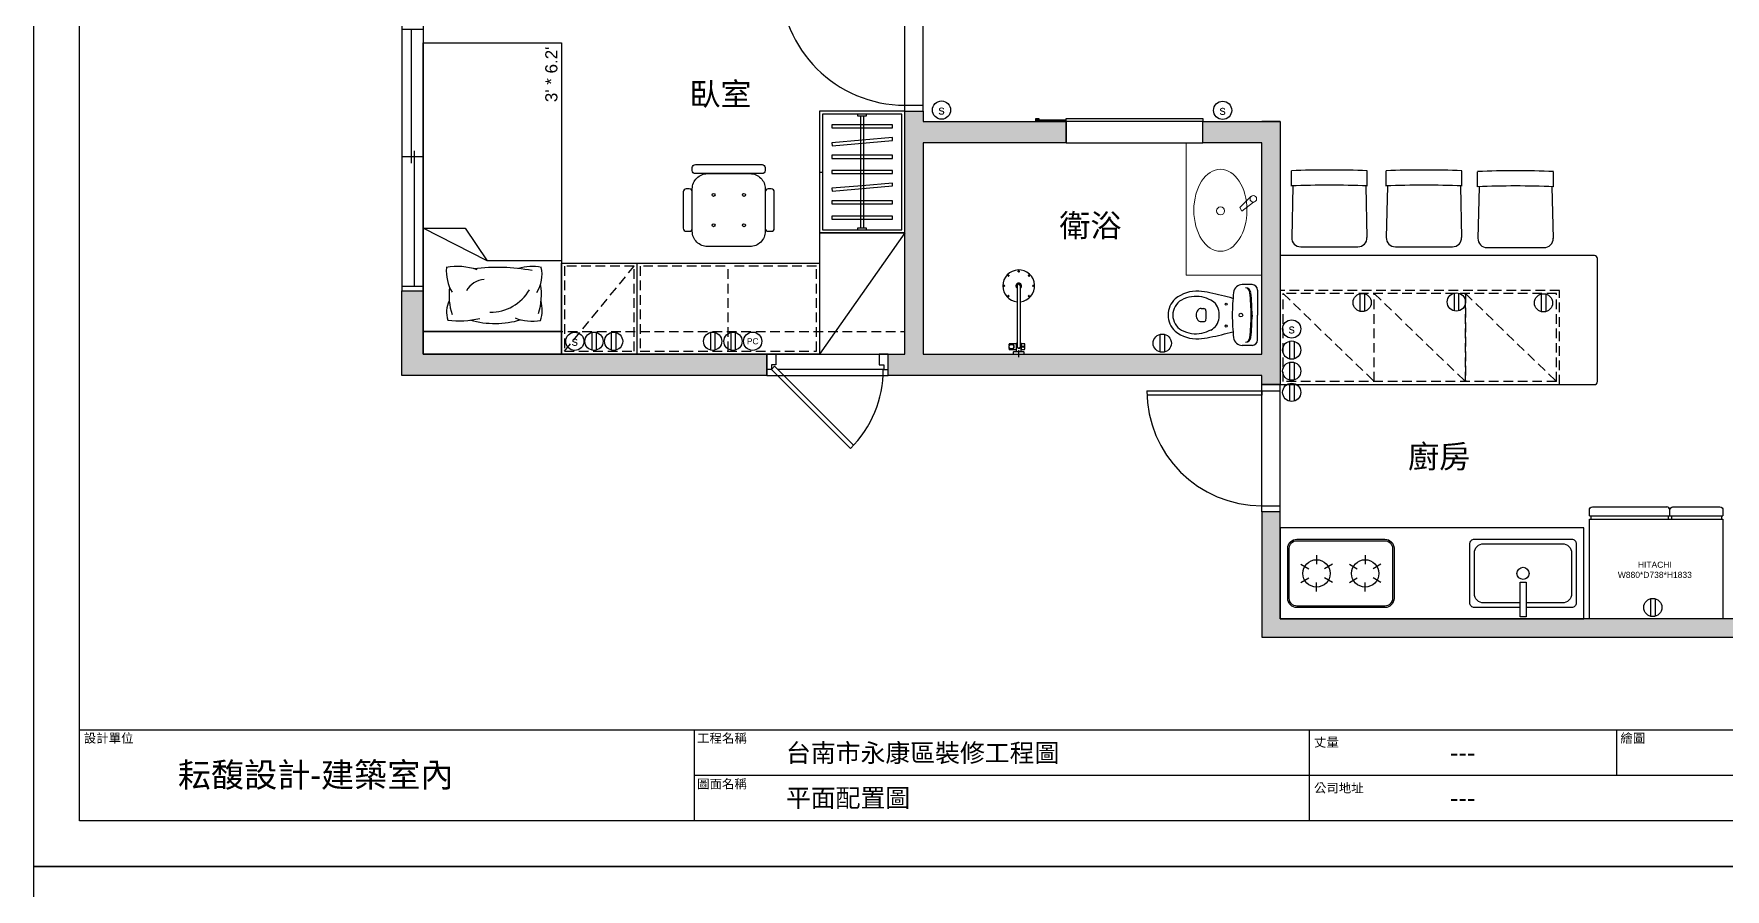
# Model space of a CAD drawing. Header units: millimetres. Extents: x -2628 to 3435, y -3699 to 2704.
# Drawn here: x 18 to 1132, y -1338 to -775 of the extents above; entities that cross this region are included whole.
import ezdxf
from ezdxf.enums import TextEntityAlignment as Align
from ezdxf.lldxf.tags import DXFTag

# ---------------------------------------------------------------- set-up
doc = ezdxf.new("R2010")
doc.units = ezdxf.units.MM
doc.linetypes.add('HIDDEN', pattern=[9.525, 6.35, -3.175])
for name, color, linetype in [('02-結構樑', 252, 'HIDDEN'), ('03-結構牆', 253, 'Continuous'), ('04-門線', 94, 'Continuous'), ('05-窗線', 150, 'Continuous'), ('06-傢俱', 6, 'Continuous'), ('08-文字', 7, 'Continuous'), ('11-填充', 8, 'Continuous'), ('13-線', 40, 'Continuous'), ('14-燈具', 40, 'Continuous'), ('圖框', 255, 'Continuous')]:
    doc.layers.add(name, color=color, linetype=linetype)
doc.layers.add('不出圖', color=235, linetype='Continuous', plot=False)
doc.styles.get("Standard").update_dxf_attribs({"font": 'arial.ttf'})
tags = doc.linetypes.add('CENTER2', pattern=[28.575, 19.05, -3.175, 3.175, -3.175]).pattern_tags.tags
tags[10:11] = [DXFTag(74, 4), DXFTag(75, 0), DXFTag(340, '0'), DXFTag(46, 0.0), DXFTag(50, 0.0), DXFTag(44, 0.0), DXFTag(45, 0.0)]
tags[8:9] = [DXFTag(74, 4), DXFTag(75, 0), DXFTag(340, '0'), DXFTag(46, 0.0), DXFTag(50, 0.0), DXFTag(44, 0.0), DXFTag(45, 0.0)]
tags[6:7] = [DXFTag(74, 4), DXFTag(75, 0), DXFTag(340, '0'), DXFTag(46, 0.0), DXFTag(50, 0.0), DXFTag(44, 0.0), DXFTag(45, 0.0)]
tags[4:5] = [DXFTag(74, 4), DXFTag(75, 0), DXFTag(340, '0'), DXFTag(46, 0.0), DXFTag(50, 0.0), DXFTag(44, 0.0), DXFTag(45, 0.0)]

# ---------------------------------------------------------------- blocks, each defined once
blk = doc.blocks.new('插座')
at = {"layer": '13-線'}
for p, q in [((-3, 11.6), (-3, -11.6)), ((3, 11.6), (3, -11.6))]:
    blk.add_line(p, q, dxfattribs=at)
blk.add_circle((0, 0), 12, dxfattribs=at)
blk = doc.blocks.new('線_網路出線')
at = {"layer": '13-線'}
blk.add_circle((0, 0), 12, dxfattribs=at)
blk.add_text('PC', height=8, dxfattribs=at).set_placement((0, 0), align=Align.MIDDLE)
blk = doc.blocks.new('門83')
at = {"layer": '04-門線'}
for p, q in [((-12, 0), (0, 0)), ((-12, -83.8), (-12, 0)), ((-12, -4), (0, -4)), ((0, -83.8), (0, 0)), ((-12, -79.8), (0, -79.8)), ((0, -83.8), (-12, -83.8))]:
    blk.add_line(p, q, dxfattribs=at)
blk.add_lwpolyline([(-87.8, -4), (-12, -4), (-12, -7), (-87.7, -7)], dxfattribs=at)
blk.add_arc((-12, -4), 75.8, 180, 270, dxfattribs=at)
blk = doc.blocks.new('*U73')
at = {"layer": '06-傢俱'}
blk.add_line((0, 3), (0, -3), dxfattribs=at)
blk = doc.blocks.new('*U74')
at = {"layer": '06-傢俱', "color": 0, "linetype": 'ByBlock', "lineweight": -2, "transparency": 16777216}
blk.add_blockref('*U73', (4089.8, -54.2), dxfattribs=at)
for p, rotation in [((4082, -58.7), 59.99999999999999), ((4082, -67.7), 120), ((4097.6, -58.7), 299.9999999999999), ((4097.6, -67.7), 240), ((4089.8, -72.2), 180)]:
    blk.add_blockref('*U73', p, dxfattribs=dict(at, rotation=rotation))
blk = doc.blocks.new('*U75')
at = {"layer": '06-傢俱'}
blk.add_line((0, 3), (0, -3), dxfattribs=at)
blk = doc.blocks.new('*U76')
at = {"layer": '06-傢俱', "color": 0, "linetype": 'ByBlock', "lineweight": -2, "transparency": 16777216}
blk.add_blockref('*U75', (4089.8, -54.2), dxfattribs=at)
for p, rotation in [((4082, -58.7), 59.99999999999999), ((4082, -67.7), 120), ((4097.6, -58.7), 299.9999999999999), ((4097.6, -67.7), 240), ((4089.8, -72.2), 180)]:
    blk.add_blockref('*U75', p, dxfattribs=dict(at, rotation=rotation))
blk = doc.blocks.new('爐子')
at = {"layer": '06-傢俱'}
for points in [[(6, 22.5), (64, 22.5, -0.414214), (70, 16.5), (70, -16.5, -0.414214), (64, -22.5), (6, -22.5, -0.414214), (0, -16.5), (0, 16.5, -0.414214)], [(6, 21.5), (64, 21.5, -0.414214), (69, 16.5), (69, -16.5, -0.414214), (64, -21.5), (6, -21.5, -0.414214), (1, -16.5), (1, 16.5, -0.414214)]]:
    blk.add_lwpolyline(points, format="xyb", close=True, dxfattribs=at)
for centre in [(19, 0), (51, 0)]:
    blk.add_circle(centre, 9, dxfattribs=at)
for name, p in [('*U74', (-4070.8, 63.2)), ('*U76', (-4038.8, 63.2))]:
    blk.add_blockref(name, p, dxfattribs=at)
blk = doc.blocks.new('水槽')
at = {"layer": '06-傢俱'}
for points in [[(33, -22.5), (3, -22.5, -0.414214), (0, -19.5), (0, 19.5, -0.414214), (3, 22.5), (67, 22.5, -0.414214), (70, 19.5), (70, -19.5, -0.414214), (67, -22.5), (37, -22.5)], [(33, -19.5), (9, -19.5, -0.414214), (3, -13.5), (3, 13.5, -0.414214), (9, 19.5), (61, 19.5, -0.414214), (67, 13.5), (67, -13.5, -0.414214), (61, -19.5), (37, -19.5)]]:
    blk.add_lwpolyline(points, format="xyb", dxfattribs=at)
blk.add_lwpolyline([(33, -5.7), (37, -5.7), (37, -28.7), (33, -28.7)], close=True, dxfattribs=at)
blk.add_circle((35, 0), 4, dxfattribs=at)
blk = doc.blocks.new('冰箱')
at = {"layer": '06-傢俱'}
for p, q in [((0, 67.8), (88, 67.8)), ((1, 67.8), (1, 65.8)), ((52, 67.8), (52, 65.8)), ((54, 67.8), (54, 65.8)), ((87, 67.8), (87, 65.8)), ((0, 65.8), (88, 65.8))]:
    blk.add_line(p, q, dxfattribs=at)
for points in [[(0, 67.8), (0, 71.8, -0.414214), (2, 73.8), (51, 73.8)], [(53, 67.8), (53, 71.8, -0.414214), (55, 73.8), (86, 73.8, -0.414214), (88, 71.8), (88, 67.8)]]:
    blk.add_lwpolyline(points, format="xyb", dxfattribs=at)
blk.add_lwpolyline([(88, 65.8), (88, 0), (0, 0), (0, 65.8)], dxfattribs=at)
blk.add_arc((51, 71.8), 2, 0, 90, dxfattribs=at)
at = {"layer": '06-傢俱', "insert": (17.5, 37.7), "char_height": 4, "attachment_point": 1}
blk.add_mtext_dynamic_manual_height_columns('\\pxqc;HITACHI\\PW880*D738*H1833', width=51.235, gutter_width=20, heights=[11.7], dxfattribs=at)
blk = doc.blocks.new('椅子')
at = {"layer": '06-傢俱'}
for p, q in [((0, -10), (0, 0)), ((1, -10), (0.2, -43.9)), ((49, -10), (49.8, -43.9)), ((50, -10), (50, 0)), ((6.2, -50), (43.8, -50))]:
    blk.add_line(p, q, dxfattribs=at)
for centre, radius, start, end in [((25, -598.1), 598.7, 87.6066, 92.3934), ((25, -608.1), 598.7, 87.6066, 92.3934), ((6.2, -44), 6, 178.5679, 270), ((43.8, -44), 6, 270, 1.4321)]:
    blk.add_arc(centre, radius, start, end, dxfattribs=at)
blk = doc.blocks.new('門_右')
at = {"layer": '04-門線'}
for p, q in [((-90, 12), (0, 12)), ((-90, 12), (-90, 0)), ((-86, 12), (-86, 0)), ((-4, 12), (-4, 0)), ((0, 12), (0, 0)), ((-90, 0), (0, 0))]:
    blk.add_line(p, q, dxfattribs=at)
blk.add_lwpolyline([(-4, 94), (-4, 12), (-7, 12), (-7, 93.9)], dxfattribs=at)
blk.add_arc((-4, 12), 82, 90, 180, dxfattribs=at)
blk = doc.blocks.new('窗2片')
at = {"layer": '05-窗線'}
for p, q in [((0, 0), (0, -175.2)), ((0, 0), (14, 0)), ((14, 0), (14, -175.2)), ((0, -3), (14, -3)), ((6, -3), (6, -91.1)), ((14, -87.1), (0, -87.1)), ((8, -83.1), (8, -172.2)), ((0, -172.2), (14, -172.2)), ((0, -175.2), (14, -175.2))]:
    blk.add_line(p, q, dxfattribs=at)
blk = doc.blocks.new('窗_單開')
at = {"layer": '05-窗線'}
for p, q in [((74.9, -6.1), (22.8, 45.9)), ((24.9, 48.1), (77, -4)), ((80, 0), (0, 0)), ((0, 0), (0, -14)), ((80, 0), (80, -14)), ((3, -4), (72.8, -4)), ((77, -4), (74.9, -6.1)), ((80, -14), (1, -14))]:
    blk.add_line(p, q, dxfattribs=at)
for points in [[(0, -14), (6, -14), (6, -7), (3, -7), (3, -4), (0, -4), (0, -14)], [(80, -14), (74, -14), (74, -7), (77, -7), (77, -4), (80, -4), (80, -14)]]:
    blk.add_lwpolyline(points, dxfattribs=at)
blk.add_arc((77, -4), 73.7, 135, 180, dxfattribs=at)
blk = doc.blocks.new('單人床')
at = {"layer": '06-傢俱'}
for p, q in [((46.6, -42.1), (68, 0)), ((68, 0), (68, -27.7)), ((68, -27.7), (46.6, -42.1)), ((46.6, -91), (46.6, -42.1))]:
    blk.add_line(p, q, dxfattribs=at)
blk.add_lwpolyline([(0, 0), (190, 0), (190, -91), (0, -91)], close=True, dxfattribs=at)
for centre, radius, start, end in [((68.3, -23.4), 61.3, 173.2796, 193.0617), ((12.5, -32.8), 17.4, 64.1861, 106.831), ((23.8, -57.9), 40.9, 82.499, 108.131), ((40, -43.3), 28.1, 85.7796, 120.3407), ((2.3, -22.6), 40.5, 341.4258, 10.4654), ((67.5, -47.2), 62.2, 165.0075, 195.8596), ((19.8, -41.2), 14.5, 3.7217, 60.9838), ((-88.2, -48.6), 130.4, 349.7574, 6.7491), ((42.2, -44.4), 29.5, 179.2149, 240.102), ((37.4, -71.7), 30.6, 158.5341, 190.6005), ((12.8, -71.8), 30, 348.3726, 17.5995), ((14.1, -55.7), 22.7, 252.5276, 285.0289), ((24, -39.2), 38.7, 251.717, 280.4685), ((37.6, -56.5), 21.8, 237.1323, 282.1925)]:
    blk.add_arc(centre, radius, start, end, dxfattribs=at)
at = {"layer": '06-傢俱', "color": 6, "linetype": 'HIDDEN'}
blk.add_text("3' * 6.2'", height=8, dxfattribs=at).set_placement((169.3, -84.4), align=Align.MIDDLE)
blk = doc.blocks.new('單人櫃子')
at = {"layer": '06-傢俱', "color": 6}
for p, q in [((-29.2, -3), (-29.2, -77)), ((-27.2, -3), (-27.2, -77)), ((-56.3, -40), (-54.3, -40))]:
    blk.add_line(p, q, dxfattribs=at)
for points in [[(0, 0), (-56.3, 0), (-56.3, -80), (0, -80)], [(-2, -2), (-54.3, -2), (-54.3, -78), (-2, -78)], [(-8.2, -11), (-8.2, -9), (-28.2, -9), (-48.2, -9), (-48.2, -11)], [(-31.2, -2), (-31.2, -3), (-25.2, -3), (-25.2, -2), (-28.2, -2)], [(-8.1, -19.2), (-8.2, -17.3), (-28.2, -19), (-48.1, -20.7), (-47.9, -22.7)], [(-8.2, -31), (-8.2, -29), (-28.2, -29), (-48.2, -29), (-48.2, -31)], [(-8.2, -41), (-8.2, -39), (-28.2, -39), (-48.2, -39), (-48.2, -41)], [(-8.1, -49.2), (-8.2, -47.3), (-28.2, -49), (-48.1, -50.7), (-47.9, -52.7)], [(-8.2, -61), (-8.2, -59), (-28.2, -59), (-48.2, -59), (-48.2, -61)], [(-8.2, -71), (-8.2, -69), (-28.2, -69), (-48.2, -69), (-48.2, -71)], [(-31.2, -77), (-31.2, -78), (-25.2, -78), (-25.2, -77), (-28.2, -77)]]:
    blk.add_lwpolyline(points, close=True, dxfattribs=at)
blk = doc.blocks.new('椅子單人')
at = {"layer": '06-傢俱'}
for points in [[(-22, 30), (22, 30, -0.414214), (24, 28), (24, 26, -0.414214), (22, 24), (-22, 24, -0.414214), (-24, 26), (-24, 28, -0.414214)], [(-14, 24), (14, 24, -0.414214), (24, 14), (24, -14, -0.414214), (14, -24), (-14, -24, -0.414214), (-24, -14), (-24, 14, -0.414214)], [(-26, 14), (-28, 14, 0.414214), (-30, 12), (-30, -12, 0.414214), (-28, -14), (-26, -14, 0.414214), (-24, -12), (-24, 12, 0.414214)], [(28, 14), (26, 14, 0.414214), (24, 12), (24, -12, 0.414214), (26, -14), (28, -14, 0.414214), (30, -12), (30, 12, 0.414214)]]:
    blk.add_lwpolyline(points, format="xyb", close=True, dxfattribs=at)
for centre in [(-10, 10), (10, 10), (-10, -10), (10, -10)]:
    blk.add_circle(centre, 1, dxfattribs=at)
blk = doc.blocks.new('桌子')
at = {"layer": '06-傢俱', "linetype": 'HIDDEN'}
blk.add_line((60, 58), (60, 2), dxfattribs=at)
at = {"layer": '06-傢俱'}
blk.add_lwpolyline([(120, 60), (0, 60), (0, 0), (120, 0)], close=True, dxfattribs=at)
at = {"layer": '06-傢俱', "linetype": 'HIDDEN'}
blk.add_lwpolyline([(58, 2), (2, 2), (2, 58), (118, 58), (118, 2), (62, 2)], dxfattribs=at)
blk = doc.blocks.new('床矮櫃')
at = {"layer": '06-傢俱', "linetype": 'HIDDEN'}
for p, q in [((2, 58), (48, 58)), ((2, 2), (2, 58)), ((2, 58), (48, 2)), ((48, 58), (48, 2)), ((50, 60), (50, 0)), ((48, 2), (2, 2))]:
    blk.add_line(p, q, dxfattribs=at)
at = {"layer": '06-傢俱'}
blk.add_lwpolyline([(50, 60), (0, 60), (0, 0), (50, 0)], dxfattribs=at)
blk = doc.blocks.new('馬桶')
at = {"layer": '06-傢俱', "color": 6}
for p, q in [((0.04, 0.655), (0.223, 0.655)), ((0.405, 0.655), (0.223, 0.655)), ((0, 0.615), (0, 0.543)), ((0.223, 0.615), (0.211, 0.615)), ((0.223, 0.615), (0.234, 0.615)), ((0.445, 0.615), (0.445, 0.543)), ((0.175, 0.242), (0.175, 0.262)), ((0.271, 0.242), (0.271, 0.262))]:
    blk.add_line(p, q, dxfattribs=at)
for centre, radius in [((0.223, 0.533), 0.0135), ((0.223, 0.533), 0.0135), ((0.143, 0.425), 0.0075), ((0.303, 0.425), 0.0075)]:
    blk.add_circle(centre, radius, dxfattribs=at)
for centre, radius, start, end in [((0.04, 0.615), 0.04, 90, 180), ((0.405, 0.615), 0.04, 0, 90), ((0.064, 0.543), 0.064, 180, 263.2069), ((0.063, 0.566), 0.04, 96.2719, 180), ((0.062, 0.559), 0.04, 96.2141, 169.7572), ((0.223, -0.885), 1.493, 90, 96.3306), ((0.223, -0.885), 1.5, 90, 96.2719), ((0.223, -0.885), 1.5, 83.7281, 90), ((0.223, -0.885), 1.493, 83.6694, 90), ((0.382, 0.566), 0.04, 0, 83.7281), ((0.383, 0.559), 0.04, 10.2428, 83.7859), ((0.381, 0.543), 0.064, 276.7931, 0), ((0.223, 1.874), 1.404, 263.2069, 270), ((2.509, -0.195), 2.5, 164.456, 168.4256), ((0.216, 0.259), 0.116, 96.2419, 152.5973), ((0.223, 0.195), 0.18, 90, 96.2419), ((0.223, 1.874), 1.404, 270, 276.7931), ((0.223, 0.195), 0.18, 83.7581, 90), ((0.23, 0.259), 0.116, 27.4027, 83.7581), ((-2.064, -0.195), 2.5, 11.5744, 15.544), ((0.646, 0.179), 0.6, 167.7093, 175.6206), ((0.335, 0.197), 0.25, 152.5973, 168.3805), ((0.19, 0.262), 0.015, 96.6492, 180), ((0.223, -0.021), 0.3, 90, 96.6492), ((0.223, -0.021), 0.3, 83.3508, 90), ((0.256, 0.262), 0.015, 0, 83.3508), ((0.11, 0.197), 0.25, 11.6195, 27.4027), ((-0.201, 0.179), 0.6, 4.3794, 12.2907), ((0.307, 0.215), 0.26, 177.6972, 218.7131), ((0.302, 0.204), 0.216, 168.3805, 209.1161), ((0.205, 0.242), 0.03, 180, 233.1301), ((0.223, 0.266), 0.06, 233.1301, 270), ((0.223, 0.266), 0.06, 270, 306.8699), ((0.241, 0.242), 0.03, 306.8699, 0), ((0.144, 0.204), 0.216, 330.8839, 11.6195), ((0.138, 0.215), 0.26, 321.2869, 2.3028), ((0.223, 0.16), 0.16, 222.4362, 270), ((0.223, 0.16), 0.126, 209.1161, 270), ((0.223, 0.16), 0.126, 270, 330.8839), ((0.223, 0.16), 0.16, 270, 317.5638)]:
    blk.add_arc(centre, radius, start, end, dxfattribs=at)
blk = doc.blocks.new('洗手台')
at = {"layer": '06-傢俱', "color": 6, "lineweight": 5}
for p, q in [((0, 0.466), (0.817, 0.466)), ((0, 0), (0, 0.466)), ((0.817, 0.466), (0.817, 0)), ((0.817, 0.466), (0.817, 0.076)), ((0.4, 0.329), (0.332, 0.398)), ((0.366, 0.413), (0.421, 0.342)), ((0.421, 0.342), (0.4, 0.329)), ((0.817, 0), (0, 0))]:
    blk.add_line(p, q, dxfattribs=at)
for centre, radius in [((0.346, 0.413), 0.0201), ((0.42, 0.211), 0.0251)]:
    blk.add_circle(centre, radius, dxfattribs=at)
blk.add_ellipse((0.416, 0.21), major_axis=(-0.253, 0), ratio=0.646622, dxfattribs=at)
blk = doc.blocks.new('23')
at = {"linetype": 'Continuous'}
for p, q in [((12572, 14751), (12550, 14751)), ((12550, 14715), (12550, 14750)), ((12550, 14715), (12572, 14715)), ((12624, 14783), (12554, 14783)), ((12554, 14783), (12554, 14769)), ((12555, 14768), (12624, 14768)), ((12572, 14751), (12572, 14715)), ((12573, 14745), (12572, 14745)), ((12572, 14721), (12573, 14721)), ((12573, 14768), (12573, 14718)), ((12573, 14715), (12573, 14751)), ((12573, 14751), (12573, 14751)), ((12573, 14718), (12573, 14710)), ((12573, 14715), (12573, 14715)), ((12574, 14718), (12578, 14718)), ((12578, 14733), (12578, 14692)), ((12587, 14763), (12588, 14765)), ((12588, 14762), (12587, 14763)), ((12587, 14744), (12591, 14744)), ((12587, 14744), (12592, 14744)), ((12587, 14744), (12587, 14744)), ((12587, 14744), (12587, 14744)), ((12587, 14744), (12587, 14744)), ((12588, 14765), (12590, 14765)), ((12590, 14762), (12588, 14762)), ((12590, 14765), (12591, 14763)), ((12591, 14763), (12590, 14762)), ((12592, 14744), (12591, 14744)), ((12591, 14744), (12591, 14744)), ((12592, 14744), (12592, 14744)), ((12600, 14692), (12600, 14733)), ((12600, 14718), (12605, 14718)), ((12605, 14718), (12605, 14768)), ((12605, 14715), (12605, 14751)), ((12605, 14751), (12605, 14751)), ((12606, 14746), (12605, 14746)), ((12605, 14720), (12606, 14720)), ((12605, 14710), (12605, 14718)), ((12605, 14715), (12605, 14715)), ((12606, 14715), (12606, 14751)), ((12651, 14751), (12606, 14751)), ((12606, 14715), (12651, 14715)), ((12625, 14769), (12625, 14783)), ((12630, 14719), (12630, 14718)), ((12630, 14718), (12630, 14718)), ((12632, 14718), (12632, 14717)), ((12634, 14717), (12634, 14717)), ((12636, 14717), (12636, 14717)), ((12636, 14717), (12636, 14716)), ((12638, 14716), (12638, 14717)), ((12639, 14717), (12639, 14717)), ((12640, 14717), (12640, 14717)), ((12642, 14717), (12642, 14718)), ((12643, 14718), (12643, 14718)), ((12644, 14718), (12644, 14719)), ((12645, 14719), (12645, 14719)), ((12651, 14741), (12651, 14741)), ((12651, 14724), (12651, 14724)), ((12652, 14750), (12652, 14745)), ((12652, 14742), (12652, 14745)), ((12652, 14721), (12652, 14724)), ((12652, 14721), (12652, 14716)), ((12578, 14692), (12578, 14373)), ((12600, 14373), (12600, 14692)), ((12519, 14397), (12522, 14400)), ((12521, 14400), (12519, 14398)), ((12521, 14402), (12520, 14401)), ((12521, 14402), (12520, 14401)), ((12520, 14401), (12521, 14400)), ((12520, 14400), (12521, 14399)), ((12521, 14399), (12520, 14400)), ((12522, 14401), (12521, 14402)), ((12524, 14403), (12522, 14401)), ((12522, 14400), (12525, 14403)), ((12523, 14401), (12522, 14402)), ((12522, 14402), (12523, 14401)), ((12522, 14400), (12523, 14399)), ((12523, 14399), (12522, 14400)), ((12522, 14399), (12523, 14400)), ((12523, 14399), (12523, 14399)), ((12578, 14373), (12578, 14333)), ((12600, 14333), (12600, 14373)), ((12654, 14403), (12656, 14400)), ((12657, 14401), (12654, 14403)), ((12655, 14401), (12656, 14402)), ((12656, 14400), (12655, 14399)), ((12655, 14399), (12656, 14399)), ((12656, 14402), (12656, 14401)), ((12656, 14399), (12657, 14400)), ((12656, 14400), (12656, 14399)), ((12658, 14402), (12657, 14401)), ((12658, 14401), (12657, 14402)), ((12657, 14400), (12658, 14401)), ((12657, 14399), (12658, 14400)), ((12660, 14398), (12657, 14400)), ((12657, 14400), (12659, 14397)), ((12658, 14400), (12657, 14399)), ((12658, 14401), (12658, 14402)), ((12492, 14333), (12492, 14332)), ((12493, 14333), (12492, 14333)), ((12492, 14332), (12493, 14332)), ((12493, 14337), (12493, 14333)), ((12494, 14334), (12493, 14334)), ((12493, 14334), (12494, 14334)), ((12493, 14333), (12493, 14332)), ((12493, 14332), (12494, 14332)), ((12493, 14332), (12493, 14329)), ((12494, 14332), (12493, 14332)), ((12494, 14333), (12494, 14337)), ((12496, 14333), (12494, 14333)), ((12494, 14332), (12496, 14332)), ((12494, 14329), (12494, 14332)), ((12495, 14332), (12495, 14333)), ((12496, 14332), (12496, 14333)), ((12519, 14268), (12521, 14265)), ((12522, 14266), (12519, 14268)), ((12521, 14267), (12520, 14266)), ((12520, 14266), (12521, 14267)), ((12520, 14265), (12521, 14264)), ((12521, 14265), (12520, 14264)), ((12520, 14264), (12521, 14264)), ((12521, 14264), (12522, 14265)), ((12523, 14267), (12522, 14266)), ((12523, 14266), (12522, 14267)), ((12522, 14265), (12523, 14266)), ((12525, 14263), (12522, 14265)), ((12522, 14264), (12523, 14265)), ((12522, 14265), (12524, 14262)), ((12523, 14265), (12522, 14264)), ((12523, 14266), (12523, 14267)), ((12573, 14341), (12573, 14336)), ((12573, 14336), (12573, 14330)), ((12573, 14330), (12573, 14325)), ((12585, 14321), (12583, 14321)), ((12585, 14321), (12594, 14321)), ((12595, 14321), (12594, 14321)), ((12605, 14336), (12605, 14341)), ((12605, 14336), (12605, 14330)), ((12605, 14325), (12605, 14330)), ((12654, 14262), (12657, 14265)), ((12656, 14265), (12654, 14263)), ((12656, 14267), (12655, 14266)), ((12655, 14266), (12656, 14265)), ((12656, 14264), (12655, 14265)), ((12657, 14266), (12656, 14267)), ((12656, 14267), (12656, 14266)), ((12656, 14265), (12656, 14264)), ((12659, 14268), (12657, 14266)), ((12657, 14265), (12660, 14268)), ((12658, 14266), (12657, 14267)), ((12657, 14267), (12658, 14266)), ((12658, 14264), (12657, 14265)), ((12657, 14264), (12658, 14265)), ((12657, 14265), (12658, 14264)), ((12658, 14264), (12658, 14264)), ((12684, 14333), (12683, 14333)), ((12683, 14333), (12683, 14332)), ((12683, 14332), (12684, 14332)), ((12684, 14337), (12684, 14333)), ((12685, 14334), (12684, 14334)), ((12684, 14334), (12685, 14334)), ((12684, 14333), (12684, 14332)), ((12684, 14332), (12685, 14332)), ((12684, 14332), (12684, 14329)), ((12685, 14332), (12684, 14332)), ((12685, 14333), (12685, 14337)), ((12687, 14333), (12685, 14333)), ((12685, 14329), (12685, 14332)), ((12685, 14332), (12687, 14332)), ((12686, 14332), (12686, 14333)), ((12687, 14332), (12687, 14333)), ((12589, 14238), (12585, 14238)), ((12585, 14237), (12589, 14237)), ((12588, 14238), (12588, 14237)), ((12588, 14237), (12588, 14238)), ((12590, 14239), (12589, 14239)), ((12589, 14239), (12589, 14238)), ((12590, 14239), (12589, 14239)), ((12589, 14237), (12589, 14235)), ((12589, 14236), (12590, 14236)), ((12589, 14235), (12590, 14235)), ((12590, 14238), (12590, 14239)), ((12593, 14238), (12590, 14238)), ((12590, 14237), (12590, 14238)), ((12590, 14238), (12590, 14237)), ((12590, 14237), (12593, 14237)), ((12590, 14235), (12590, 14237))]:
    blk.add_line(p, q, dxfattribs=at)
at = {"linetype": 'CENTER2'}
for p, q in [((12609, 14783), (12569, 14783)), ((12589, 14803), (12589, 14763))]:
    blk.add_line(p, q, dxfattribs=at)
at = {"linetype": 'Continuous'}
for centre, radius in [((12561, 14733), 5.1), ((12561, 14733), 5), ((12589, 14763), 2.46), ((12589, 14763), 1.8), ((12637, 14733), 16), ((12637, 14733), 15.3), ((12637, 14733), 15.2), ((12522, 14400), 3.77), ((12657, 14400), 3.77), ((12494, 14333), 3.77), ((12522, 14265), 3.77), ((12657, 14265), 3.77), ((12685, 14333), 3.77), ((12589, 14237), 3.77)]:
    blk.add_circle(centre, radius, dxfattribs=at)
for centre, radius, start, end in [((12550, 14750), 0.5, 90, 180), ((12550, 14715), 0.5, 180, 270), ((12554, 14783), 0.2, 90, 180), ((12555, 14769), 1, 180, 270), ((12572, 14751), 0.2, 0, 90), ((12572, 14715), 0.2, 270, 0), ((12574, 14718), 0.2, 180, 270), ((12574, 14718), 0.2, 90, 180), ((12574, 14710), 0.2, 180, 262.9118), ((12589, 14834), 125, 262.9118, 264.9514), ((12589, 14733), 11.3, 102.8009, 192.9045), ((12589, 14733), 11, 0, 180), ((12589, 14763), 3, 255, 195), ((12589, 14763), 2.5, 149.2603, 210.8108), ((12589, 14763), 2.5, 0, 19.3146), ((12589, 14763), 2.5, 330.5025, 0), ((12589, 14733), 11.3, 0, 77.2162), ((12589, 14733), 11.3, 347.1807, 0), ((12589, 14834), 125, 275.0486, 277.0882), ((12604, 14718), 0.2, 0, 90), ((12605, 14718), 0.2, 270, 0), ((12604, 14710), 0.2, 277.0882, 0), ((12624, 14783), 0.2, 0, 90), ((12624, 14769), 1, 270, 0), ((12630, 14718), 0.5, 180.0171, 245.8523), ((12637, 14733), 17, 246.6748, 248.642), ((12637, 14733), 16.3, 251.4029, 260.45), ((12637, 14733), 17, 253.8248, 258.9605), ((12635, 14723), 6.52, 254.9913, 264.3574), ((12634, 14717), 0.424, 282.9312, 360), ((12637, 14733), 17, 260.7281, 265.7607), ((12636, 14722), 6.42, 262.3904, 271.1481), ((12637, 14733), 17, 267.5002, 272.5025), ((12636, 14723), 6.9, 270.5306, 270.8322), ((12636, 14716), 0.472, 288.2811, 298.5261), ((12638, 14716), 0.296, 245.7309, 276.446), ((12638, 14716), 0.472, 241.4739, 251.7189), ((12638, 14723), 6.9, 269.1678, 277.3385), ((12638, 14722), 6.42, 268.8519, 269.2212), ((12638, 14716), 0.532, 272.4997, 360), ((12637, 14733), 17, 276.6843, 279.2719), ((12637, 14733), 16.3, 279.55, 288.5971), ((12637, 14733), 17, 281.0395, 286.1752), ((12640, 14717), 0.424, 180, 257.0688), ((12640, 14717), 0.318, 253.3309, 282.3461), ((12640, 14723), 6.56, 275.6813, 284.9937), ((12640, 14723), 6.52, 275.6426, 275.8905), ((12637, 14733), 17, 291.3564, 293.3252), ((12637, 14733), 17, 291.3564, 293.3252), ((12637, 14733), 17, 291.3564, 293.3252), ((12637, 14733), 17, 291.3564, 293.3252), ((12651, 14750), 0.8, 0, 90), ((12651, 14742), 0.8, 270, 0), ((12651, 14724), 0.8, 0, 90), ((12651, 14716), 0.8, 270, 0), ((12589, 14333), 105, 96.0134, 0), ((12589, 14333), 105, 96.0163, 0), ((12522, 14400), 3.75, 52.6623, 217.3377), ((12522, 14400), 3.75, 232.6623, 37.3377), ((12522, 14400), 2.95, 215.2417, 234.7583), ((12522, 14400), 2.95, 35.2417, 54.7583), ((12589, 14333), 105, 0, 83.9866), ((12589, 14333), 105, 0, 83.9837), ((12657, 14400), 3.75, 142.6623, 307.3377), ((12657, 14400), 3.75, 322.6623, 127.3377), ((12657, 14400), 2.95, 125.2417, 144.7583), ((12657, 14400), 2.95, 305.2417, 324.7583), ((12494, 14333), 3.75, 97.6623, 262.3377), ((12494, 14333), 2.95, 80.2417, 99.7583), ((12494, 14333), 2.95, 260.2417, 279.7583), ((12494, 14333), 3.75, 277.6623, 82.3377), ((12522, 14265), 3.75, 142.6623, 307.3377), ((12522, 14265), 3.75, 322.6623, 127.3377), ((12522, 14265), 2.95, 125.2417, 144.7583), ((12522, 14265), 2.95, 305.2417, 324.7583), ((12589, 14333), 18.1, 127.3052, 0), ((12589, 14333), 18, 156.4435, 203.5565), ((12589, 14333), 18, 127.6699, 156.4435), ((12589, 14333), 16.4, 132.2443, 167.9269), ((12579, 14338), 6.74, 149.0142, 158.6471), ((12589, 14333), 16.4, 192.0731, 347.9269), ((12589, 14333), 18, 203.5565, 336.4435), ((12579, 14328), 7.29, 201.7179, 210.6195), ((12589, 14333), 14.7, 138.4433, 0), ((12589, 14333), 13.5, 144.5691, 0), ((12589, 14333), 13.3, 145.7987, 244.4562), ((12589, 14333), 11, 180, 0), ((12589, 14333), 13.3, 295.5438, 34.2013), ((12589, 14333), 18.1, 0, 52.6948), ((12589, 14333), 18, 23.5565, 52.3301), ((12589, 14333), 16.4, 12.0731, 47.7557), ((12589, 14333), 14.7, 0, 41.5567), ((12589, 14333), 13.5, 0, 35.4309), ((12599, 14337), 7.29, 21.7179, 30.6195), ((12599, 14328), 6.74, 329.0149, 338.6478), ((12589, 14333), 18, 336.4435, 23.5565), ((12657, 14265), 3.75, 52.6623, 217.3377), ((12657, 14265), 3.75, 232.6623, 37.3377), ((12657, 14265), 2.95, 215.2417, 234.7583), ((12657, 14265), 2.95, 35.2417, 54.7583), ((12685, 14333), 3.75, 97.6623, 262.3377), ((12685, 14333), 2.95, 80.2417, 99.7583), ((12685, 14333), 2.95, 260.2417, 279.7583), ((12685, 14333), 3.75, 277.6623, 82.3377), ((12589, 14237), 3.75, 7.6623, 172.3377), ((12589, 14237), 3.75, 187.6623, 352.3377), ((12589, 14237), 2.95, 170.2417, 189.7583), ((12589, 14237), 2.95, 350.2417, 9.7583)]:
    blk.add_arc(centre, radius, start, end, dxfattribs=at)
for points, knots in [([(12592, 14763), (12592, 14763), (12592, 14762), (12591, 14761), (12590, 14760), (12589, 14760), (12588, 14760), (12587, 14761), (12586, 14762), (12586, 14763), (12586, 14764), (12587, 14765), (12588, 14766), (12589, 14766), (12590, 14766), (12591, 14765), (12592, 14764), (12592, 14764), (12592, 14763)], [0, 0, 0, 0, 0.061717, 0.123944, 0.186782, 0.250021, 0.31327, 0.376083, 0.438339, 0.500151, 0.561816, 0.623959, 0.686808, 0.750105, 0.813395, 0.876226, 0.938353, 1, 1, 1, 1]), ([(12630, 14718), (12630, 14718), (12630, 14718), (12630, 14718), (12630, 14717), (12630, 14717), (12631, 14717)], [0, 0, 0, 0, 0.244635, 0.5, 0.755365, 1, 1, 1, 1]), ([(12631, 14717), (12631, 14717), (12631, 14717), (12631, 14717), (12632, 14717), (12632, 14717), (12632, 14717), (12632, 14717), (12632, 14717), (12632, 14717)], [0, 0, 0, 0, 0.0976423, 0.2005896, 0.3062547, 0.4131645, 0.5357573, 0.682265, 0.7644782, 0.7644782, 0.7644782, 0.7644782]), ([(12632, 14717), (12632, 14717), (12632, 14717), (12632, 14717), (12632, 14717), (12632, 14717), (12633, 14717)], [0, 0, 0, 0, 0.243401, 0.5, 0.756599, 1, 1, 1, 1]), ([(12634, 14716), (12634, 14716), (12634, 14716), (12634, 14716), (12634, 14716)], [0.6476392, 0.6476392, 0.6476392, 0.6476392, 0.7579179, 1, 1, 1, 1]), ([(12636, 14716), (12636, 14716), (12636, 14716), (12636, 14716), (12636, 14716), (12636, 14716), (12636, 14716)], [0, 0, 0, 0, 0.240664, 0.5, 0.759336, 1, 1, 1, 1]), ([(12640, 14716), (12640, 14716), (12640, 14716), (12640, 14716), (12640, 14716)], [0, 0, 0, 0, 0.2420821, 0.3523608, 0.3523608, 0.3523608, 0.3523608]), ([(12642, 14717), (12642, 14717), (12642, 14717), (12643, 14717), (12643, 14717), (12643, 14717), (12643, 14717), (12643, 14717), (12643, 14717), (12643, 14717)], [0.2341512, 0.2341512, 0.2341512, 0.2341512, 0.3199573, 0.4662754, 0.5919189, 0.7019131, 0.8073592, 0.9086228, 1, 1, 1, 1]), ([(12642, 14717), (12642, 14717), (12642, 14717), (12642, 14717), (12642, 14717), (12642, 14717), (12642, 14717)], [0, 0, 0, 0, 0.243401, 0.5, 0.756599, 1, 1, 1, 1]), ([(12644, 14717), (12644, 14717), (12644, 14717), (12644, 14718), (12644, 14718), (12644, 14718), (12644, 14718)], [0, 0, 0, 0, 0.244635, 0.5, 0.755365, 1, 1, 1, 1])]:
    blk.add_open_spline(points, degree=3, knots=knots, dxfattribs=at)
blk = doc.blocks.new('蓮蓬頭')
blk.add_blockref('23', (-12589, -14783))

msp = doc.modelspace()

# ---------------------------------------------------------------- hatches: boundary and pattern name
at = {"layer": '11-填充'}
h = msp.add_hatch(color=8, dxfattribs=at)
h.dxf.hatch_style = 1
h.paths.add_polyline_path([(500.89, -985.71), (274.53, -985.71), (274.53, -943.91), (260.53, -943.91), (260.53, -999.71), (500.89, -999.71)])
h.paths.add_polyline_path([(707.83, -377.91), (693.83, -377.91), (693.83, -610.71), (626.43, -610.71), (626.43, -622.71), (693.83, -622.71), (693.83, -723.71), (693.83, -735.71), (707.83, -735.71)])
h.paths.add_polyline_path([(944.83, -395.51), (946.83, -395.51), (946.83, -383.01), (946.83, -318.91), (915.33, -318.91), (902.83, -318.91), (883.03, -318.91), (883.03, -332.91), (932.83, -332.91), (932.83, -723.71), (797.83, -723.71), (797.83, -735.71), (944.83, -735.71), (944.83, -700.51)])
h.paths.add_polyline_path([(1253.73, -383.01), (1241.23, -383.01), (1176.83, -383.01), (1176.83, -395.51), (1241.23, -395.51), (1241.23, -398.01), (1241.23, -471.01), (1241.23, -544.01), (1241.23, -622.01), (1241.23, -700.51), (1241.23, -770.51), (1226.03, -770.51), (1226.03, -1034.51), (1253.73, -1034.51)])
h.paths.add_polyline_path([(1253.73, -1127.81), (1239.73, -1127.81), (1178.63, -1127.81), (1178.63, -1160.01), (839.03, -1160.01), (839.03, -1089.51), (827.03, -1089.51), (827.03, -1172.01), (1253.73, -1172.01)])
h.paths.add_polyline_path([(707.83, -318.91), (494.03, -318.91), (494.03, -332.91), (537.43, -332.91), (537.43, -377.91), (551.43, -377.91), (551.43, -332.91), (693.83, -332.91), (693.83, -377.91), (707.83, -377.91)])
h.paths.add_polyline_path([(551.43, -377.91), (537.43, -377.91), (537.43, -622.71), (551.43, -622.71), (551.43, -610.71)])
h = msp.add_hatch(color=8, dxfattribs=at)
h.dxf.hatch_style = 1
h.paths.add_polyline_path([(603.83, -723.71), (274.53, -723.71), (274.53, -639.11), (260.53, -639.11), (260.53, -768.71), (274.53, -768.71), (274.53, -735.71), (603.83, -735.71)])
h.paths.add_polyline_path([(698.07, -832.41), (603.83, -832.41), (603.83, -825.71), (591.83, -825.71), (591.83, -846.41), (591.83, -985.71), (580.89, -985.71), (580.89, -999.71), (827.03, -999.71), (827.03, -1005.71), (839.03, -1005.71), (839.03, -832.41), (788.07, -832.41), (788.07, -846.41), (827.03, -846.41), (827.03, -985.71), (603.83, -985.71), (603.83, -846.41), (698.07, -846.41)])

# ---------------------------------------------------------------- linework, layer by layer
at = {"layer": '02-結構樑'}
msp.add_line((274.53, -970.71), (591.83, -970.71), dxfattribs=at)
at = {"layer": '03-結構牆'}
for p, q in [((698.07, -846.41), (698.07, -832.41)), ((788.07, -846.41), (788.07, -832.41)), ((839.03, -832.41), (827.03, -832.41))]:
    msp.add_line(p, q, dxfattribs=at)
for points in [[(788.07, -832.41), (839.03, -832.41), (839.03, -1005.71), (827.03, -1005.71), (827.03, -999.71), (580.89, -999.71), (580.89, -985.71), (591.83, -985.71), (591.83, -846.41), (591.83, -825.71), (603.83, -825.71), (603.83, -832.41), (698.07, -832.41)], [(698.07, -846.41), (603.83, -846.41), (603.83, -985.71), (827.03, -985.71), (827.03, -846.41), (788.07, -846.41)]]:
    msp.add_lwpolyline(points, dxfattribs=at)
for points in [[(500.89, -999.71), (260.53, -999.71), (260.53, -943.91), (274.53, -943.91), (274.53, -985.71), (500.89, -985.71)], [(1178.63, -1160.01), (839.03, -1160.01), (839.03, -1089.51), (827.03, -1089.51), (827.03, -1172.01), (1253.73, -1172.01), (1253.73, -1127.81), (1239.73, -1127.81), (1178.63, -1127.81)]]:
    msp.add_lwpolyline(points, close=True, dxfattribs=at)
at = {"layer": '04-門線'}
for p, q in [((678.07, -831.41), (678.07, -830.41)), ((678.07, -830.41), (680.07, -830.41)), ((678.07, -832.41), (678.07, -831.41)), ((678.07, -831.41), (698.07, -831.41)), ((698.07, -832.41), (678.07, -832.41)), ((680.07, -830.41), (680.07, -831.41))]:
    msp.add_line(p, q, dxfattribs=at)
for points in [[(788.07, -832.41), (698.07, -832.41), (698.07, -830.41), (788.07, -830.41)], [(788.07, -846.41), (788.07, -832.41), (698.07, -832.41), (698.07, -846.41)]]:
    msp.add_lwpolyline(points, close=True, dxfattribs=at)
at = {"layer": '06-傢俱'}
msp.add_line((591.83, -905.71), (535.53, -985.71), dxfattribs=at)
at = {"layer": '06-傢俱', "linetype": 'HIDDEN'}
for p, q in [((841.03, -1003.71), (841.03, -945.71)), ((841.03, -945.71), (901.03, -1003.71)), ((1021.03, -945.71), (841.03, -945.71)), ((901.03, -945.71), (961.03, -1003.71)), ((961.03, -1003.71), (961.03, -945.71)), ((961.03, -945.71), (1021.03, -1003.71)), ((1021.03, -1003.71), (1021.03, -945.71)), ((1021.03, -1003.71), (841.03, -1003.71)), ((901.03, -1005.71), (961.03, -1005.71))]:
    msp.add_line(p, q, dxfattribs=at)
at = {"layer": '06-傢俱'}
for points in [[(535.53, -985.71), (591.83, -985.71), (591.83, -905.71), (535.53, -905.71)], [(274.53, -970.71), (365.53, -970.71), (365.53, -985.71), (274.53, -985.71)], [(839.03, -1160.01), (1039.03, -1160.01), (1039.03, -1100.01), (839.03, -1100.01)]]:
    msp.add_lwpolyline(points, close=True, dxfattribs=at)
msp.add_lwpolyline([(839.03, -1005.71), (1046.03, -1005.71, 0.4142136), (1048.03, -1003.71), (1048.03, -922.71, 0.4142136), (1046.03, -920.71), (839.03, -920.71)], format="xyb", close=True, dxfattribs=at)
at = {"layer": '06-傢俱', "linetype": 'HIDDEN'}
for points in [[(961.03, -1005.71), (1023.03, -1005.71), (1023.03, -943.71), (839.03, -943.71)], [(901.03, -1003.71), (901.03, -945.71)], [(961.03, -945.71), (961.03, -1003.71)]]:
    msp.add_lwpolyline(points, dxfattribs=at)
at = {"layer": '14-燈具'}
for centre in [(615.97, -824.93), (801.12, -825.12), (846.65, -969.06), (374.39, -977.18)]:
    msp.add_circle(centre, 6, dxfattribs=at)
at = {"layer": '不出圖'}
for points in [[(18.04, -134.96), (1698.04, -134.96), (1698.04, -1322.96), (18.04, -1322.96)], [(18.04, -1322.96), (1698.04, -1322.96), (1698.04, -2510.96), (18.04, -2510.96)]]:
    msp.add_lwpolyline(points, close=True, dxfattribs=at)
at = {"layer": '圖框', "color": 5}
for p, q in [((48.04, -1232.96), (1668.04, -1232.96)), ((453.04, -1232.96), (453.04, -1292.96)), ((858.04, -1232.96), (858.04, -1292.96)), ((1060.54, -1232.96), (1060.54, -1262.96)), ((453.04, -1262.96), (1668.04, -1262.96))]:
    msp.add_line(p, q, dxfattribs=at)
msp.add_lwpolyline([(48.04, -164.96), (1668.04, -164.96), (1668.04, -1292.96), (48.04, -1292.96)], close=True, dxfattribs=at)

# ---------------------------------------------------------------- block references
at = {"layer": '04-門線', "rotation": 90}
msp.add_blockref('門_右', (603.83, -735.71), dxfattribs=at)
at = {"layer": '04-門線'}
msp.add_blockref('門83', (839.03, -1005.71), dxfattribs=at)
at = {"layer": '05-窗線'}
msp.add_blockref('窗2片', (260.53, -768.71), dxfattribs=at)
at = {"layer": '05-窗線', "rotation": 180}
msp.add_blockref('窗_單開', (580.89, -999.71), dxfattribs=at)
at = {"layer": '06-傢俱', "rotation": 90}
msp.add_blockref('單人床', (274.53, -970.71), dxfattribs=at)
at = {"layer": '06-傢俱'}
for name, p in [('單人櫃子', (591.83, -825.71)), ('椅子單人', (475.81, -890.76)), ('椅子', (846.42, -864.98)), ('椅子', (908.77, -864.98)), ('椅子', (969.1, -865.5)), ('冰箱', (1042.74, -1160.01)), ('爐子', (844.03, -1130.01)), ('水槽', (964.03, -1130.01))]:
    msp.add_blockref(name, p, dxfattribs=at)
at = {"layer": '06-傢俱', "color": 7, "rotation": 270}
for name, p, xscale, yscale, zscale in [('洗手台', (777.23, -846.41), 106.8783778542136, 106.8783778542136, 106.8783778542136), ('馬桶', (765.22, -939.87), 89.93115543266421, 89.93115543266421, 89.93115543266421)]:
    msp.add_blockref(name, p, dxfattribs=dict(at, xscale=xscale, yscale=yscale, zscale=zscale))
at = {"layer": '06-傢俱', "xscale": -1, "rotation": 180}
for name, p in [('床矮櫃', (365.53, -925.71)), ('桌子', (415.53, -925.71))]:
    msp.add_blockref(name, p, dxfattribs=at)
at = {"layer": '06-傢俱', "xscale": 0.1, "yscale": 0.1, "zscale": 0.1, "rotation": 180}
msp.add_blockref('蓮蓬頭', (666.83, -985.71), dxfattribs=at)
at = {"layer": '13-線', "xscale": 0.5, "yscale": 0.5, "zscale": 0.5}
for name, p in [('插座', (893.03, -951.63)), ('插座', (955.09, -951.27)), ('插座', (1012.51, -951.86)), ('插座', (387.07, -977.15)), ('插座', (399.96, -977.15)), ('插座', (465.19, -977.15)), ('插座', (478.6, -977.15)), ('線_網路出線', (491.59, -977.15)), ('插座', (761.37, -978.43)), ('插座', (846.66, -982.97)), ('插座', (846.66, -996.84)), ('插座', (846.66, -1010.8)), ('插座', (1084.5, -1152.46))]:
    msp.add_blockref(name, p, dxfattribs=at)

# ---------------------------------------------------------------- texts
at = {"layer": '08-文字'}
for s, p in [('臥室', (449.84, -821.89)), ('衛浴', (693.59, -908.46)), ('廚房', (923.28, -1060.56))]:
    msp.add_text(s, height=15, dxfattribs=at).set_placement(p)
at = {"layer": '14-燈具'}
for p in [(615.97, -824.93), (801.12, -825.12), (846.65, -969.06), (374.39, -977.18)]:
    msp.add_text('s', height=6, dxfattribs=at).set_placement(p, align=Align.MIDDLE)
at = {"layer": '圖框', "color": 7}
for s, p in [('設計單位', (50.94, -1241.52)), ('工程名稱', (454.98, -1241.52)), ('繪圖', (1063.16, -1241.52)), ('丈量', (861.32, -1244.21)), ('圖面名稱', (454.98, -1271.65)), ('公司地址', (861.32, -1274.34))]:
    msp.add_text(s, height=6, dxfattribs=at).set_placement(p)
for s, p in [('台南市永康區裝修工程圖', (603.58, -1247.96)), ('---', (959.29, -1247.96)), ('平面配置圖', (554.4, -1277.96)), ('---', (959.29, -1277.96))]:
    msp.add_text(s, height=12, dxfattribs=at).set_placement(p, align=Align.MIDDLE)
at = {"layer": '圖框', "color": 7, "insert": (203.7, -1263.63), "char_height": 16, "attachment_point": 5}
msp.add_mtext_dynamic_manual_height_columns('{\\fPMingLiU|b0|i0|c136|p18;耘馥設計-建築室內}', width=210.6993, gutter_width=18.5, heights=[0], dxfattribs=at)

doc.saveas('drawing.dxf')
